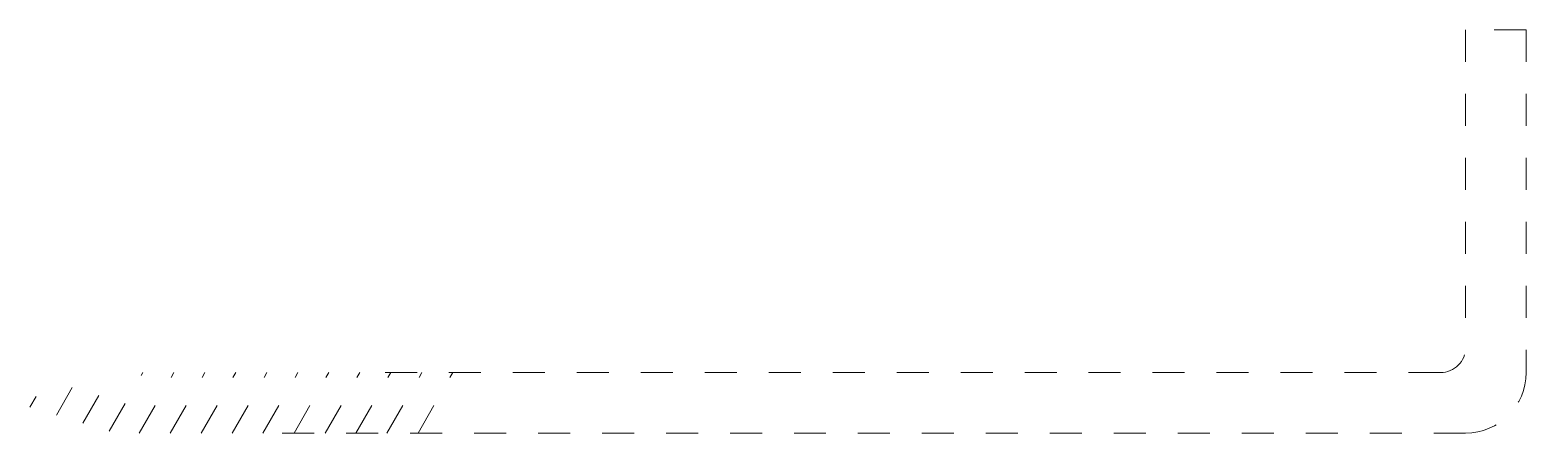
# Model space of a CAD drawing. Header units: metres. Extents: x -40 to 108, y -3 to 37.
import ezdxf

# ---------------------------------------------------------------- set-up
doc = ezdxf.new("R2010")
doc.units = ezdxf.units.M
doc.linetypes.add('Dash', pattern=[6.35, 3.175, -3.175])
doc.layers.add('A-DETL-GENF', color=92, linetype='Continuous', lineweight=18)
doc.layers.add('A-DETL-GENF-HDLN', color=1, linetype='Dash', lineweight=18)

# ---------------------------------------------------------------- blocks, each defined once
blk = doc.blocks.new('20  kz_anker - 40x150-1497561-00_0 Basismaterialen')
at = {"layer": 'A-DETL-GENF', "linetype": 'Dash'}
for p, q in [((102.27, 37), (102.27, 5.5)), ((108.27, 37), (102.27, 37)), ((108.27, 37), (108.27, 3)), ((-17.12, -3), (-13.65, 3)), ((-10.96, -3), (-7.5, 3)), ((99.77, 3), (-7.5, 3)), ((102.27, -3), (-17.12, -3))]:
    blk.add_line(p, q, dxfattribs=at)
for centre, radius in [((99.77, 5.5), 2.5), ((102.27, 3), 6)]:
    blk.add_arc(centre, radius, 270, 0, dxfattribs=at)
at = {"layer": 'A-DETL-GENF-HDLN'}
for p, q in [((-32.39, -2.8), (-29.04, 3)), ((-29.42, -3), (-25.96, 3)), ((-26.35, -3), (-22.88, 3)), ((-23.27, -3), (-19.81, 3)), ((-20.19, -3), (-16.73, 3)), ((-14.04, -3), (-10.58, 3)), ((-7.89, -3), (-4.42, 3)), ((-4.81, -3), (-1.34, 3)), ((-1.73, -3), (1.73, 3)), ((-37.63, -1.23), (-35.92, 1.74)), ((-35.01, -2.02), (-32.19, 2.86)), ((-40.26, -0.44), (-39.64, 0.63))]:
    blk.add_line(p, q, dxfattribs=at)

msp = doc.modelspace()

# ---------------------------------------------------------------- block references
msp.add_blockref('20  kz_anker - 40x150-1497561-00_0 Basismaterialen', (0, 0))

doc.saveas('drawing.dxf')
